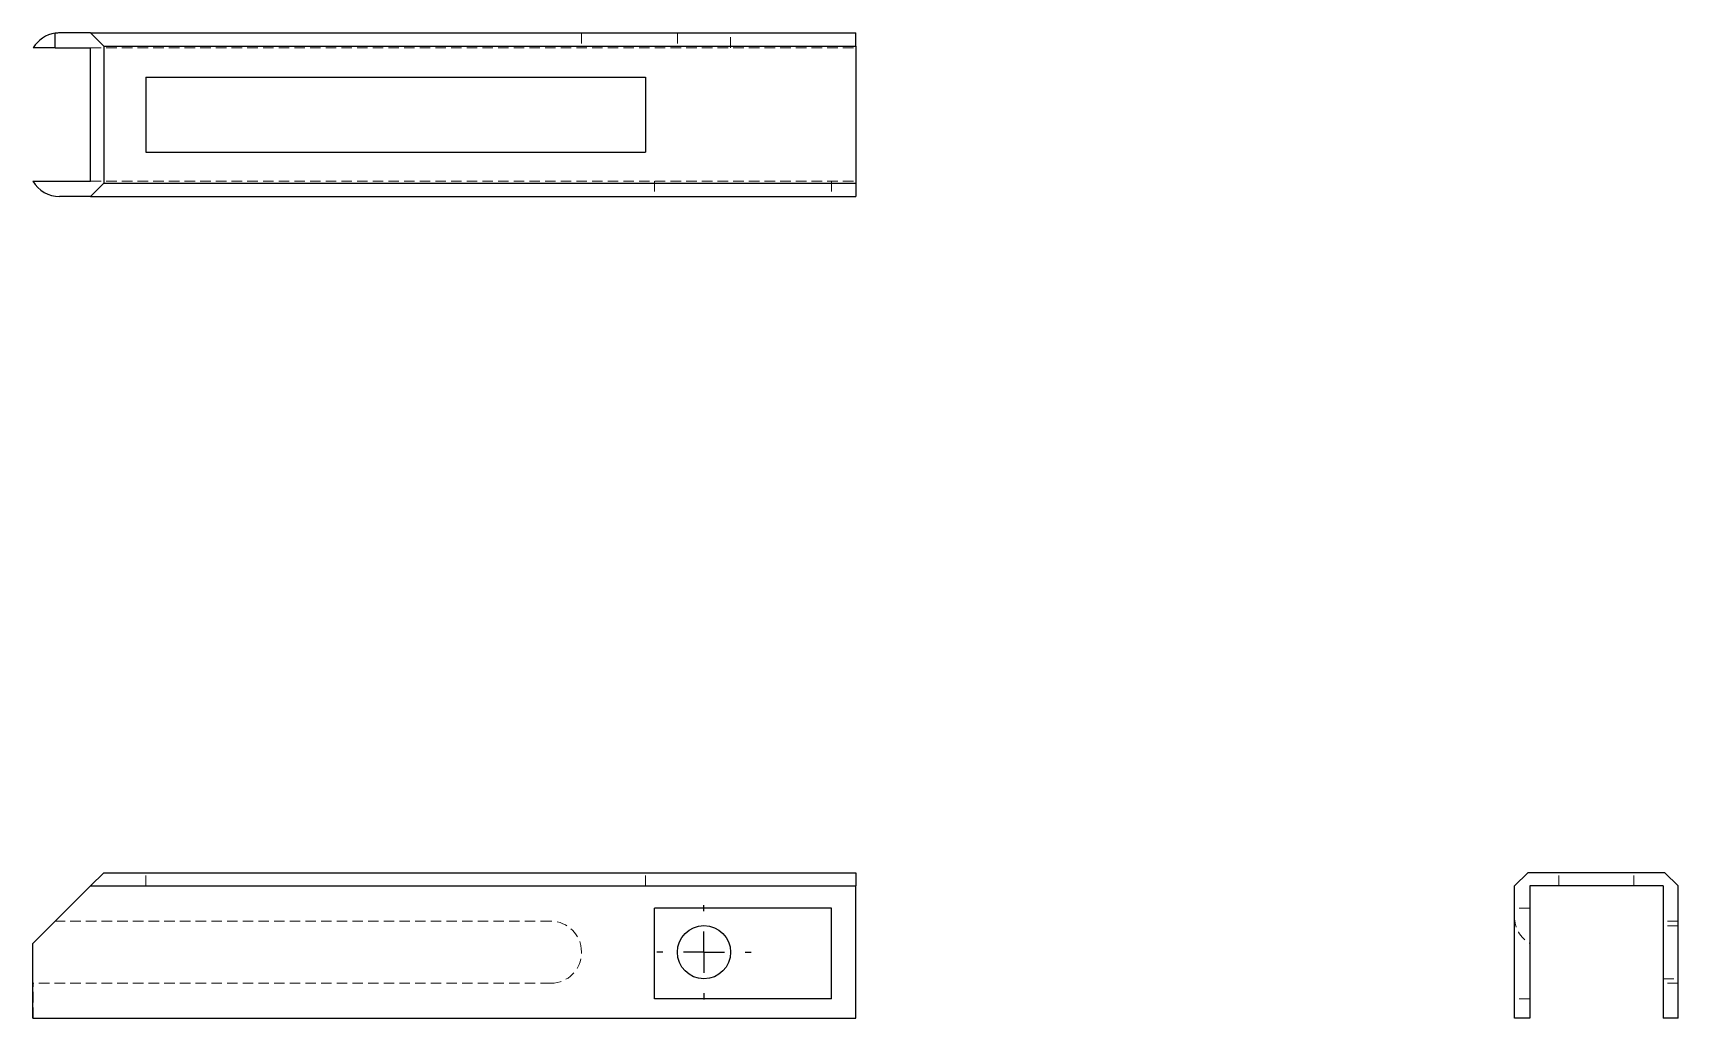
# Model space of a CAD drawing. Header units: millimetres. Extents: x 33 to 233, y 48 to 168.
import ezdxf

# ---------------------------------------------------------------- set-up
doc = ezdxf.new("R2010")
doc.units = ezdxf.units.MM
doc.linetypes.add('HIDDEN', pattern=[1.905, 1.27, -0.635])
doc.layers.add('10', color=7, linetype='Continuous')

# ---------------------------------------------------------------- blocks, each defined once
blk = doc.blocks.new('SW_CENTERMARKSYMBOL_0')
at = {"layer": '10', "color": 0}
for p, q in [((0, 5), (0, 5.73)), ((0, 0), (0, 2.5)), ((-5, 0), (-5.73, 0)), ((0, 0), (-2.5, 0)), ((0, 0), (0, -2.5)), ((0, 0), (2.5, 0)), ((5, 0), (5.73, 0)), ((0, -5), (0, -5.73))]:
    blk.add_line(p, q, dxfattribs=at)

msp = doc.modelspace()

# ---------------------------------------------------------------- linework, layer by layer
at = {"color": 7, "linetype": 'Continuous', "lineweight": 25}
for p, q in [((35.71, 166.14), (33.03, 166.14)), ((35.71, 166.14), (35.71, 167.91)), ((35.71, 166.14), (40.01, 166.14)), ((40.01, 167.94), (36.24, 167.94)), ((40.01, 167.94), (133, 167.94)), ((40.01, 167.94), (41.62, 166.33)), ((40.01, 149.91), (40.01, 166.14)), ((41.62, 166.33), (133, 166.33)), ((41.62, 166.33), (41.62, 149.67)), ((133, 166.33), (133, 167.94)), ((133, 166.33), (133, 149.67)), ((46.73, 162.57), (107.47, 162.57)), ((46.73, 162.57), (46.73, 153.43)), ((107.47, 162.57), (107.47, 153.43)), ((46.73, 153.43), (107.47, 153.43)), ((33, 149.91), (40.01, 149.91)), ((40.01, 148.06), (36.24, 148.06)), ((40.01, 148.06), (41.62, 149.67)), ((40.01, 148.06), (133, 148.06)), ((41.62, 149.67), (133, 149.67)), ((133, 149.67), (133, 148.06)), ((40.01, 64.23), (36.24, 60.47)), ((40.01, 64.23), (41.62, 65.84)), ((40.01, 64.23), (133, 64.23)), ((41.62, 65.84), (133, 65.84)), ((133, 65.84), (133, 64.23)), ((133, 48.16), (133, 64.23)), ((214.67, 65.84), (213.06, 64.23)), ((213.06, 48.16), (213.06, 64.23)), ((231.33, 65.84), (214.67, 65.84)), ((231.14, 64.23), (214.91, 64.23)), ((214.91, 64.23), (214.91, 48.16)), ((231.14, 64.23), (231.14, 48.16)), ((231.33, 65.84), (232.94, 64.23)), ((232.94, 48.16), (232.94, 64.23)), ((33, 57.22), (36.24, 60.47)), ((130.04, 61.54), (108.54, 61.54)), ((108.54, 50.52), (108.54, 61.54)), ((130.04, 50.52), (130.04, 61.54)), ((33, 48.16), (33, 57.22)), ((130.04, 50.52), (108.54, 50.52)), ((33, 48.16), (36.24, 48.16)), ((36.24, 48.16), (133, 48.16)), ((214.91, 48.16), (213.06, 48.16)), ((232.94, 48.16), (231.14, 48.16))]:
    msp.add_line(p, q, dxfattribs=at)
at = {"color": 7, "linetype": 'HIDDEN', "lineweight": 18}
for p, q in [((40.01, 166.14), (133, 166.14)), ((99.67, 167.94), (99.67, 166.14)), ((111.34, 167.94), (111.34, 166.14)), ((117.79, 166.14), (117.79, 167.94)), ((40.01, 149.91), (133, 149.91)), ((108.54, 149.91), (108.54, 148.06)), ((130.04, 149.91), (130.04, 148.06)), ((46.73, 64.23), (46.73, 65.84)), ((107.47, 64.23), (107.47, 65.84)), ((218.43, 64.23), (218.43, 65.84)), ((227.57, 64.23), (227.57, 65.84)), ((214.91, 61.54), (213.06, 61.54)), ((95.96, 59.93), (35.71, 59.93)), ((232.94, 59.93), (231.14, 59.93)), ((232.94, 59.39), (231.14, 59.39)), ((99.67, 56.11), (99.67, 56.22)), ((95.96, 52.4), (33.03, 52.4)), ((33.03, 48.16), (33.03, 52.4)), ((231.14, 52.94), (232.94, 52.94)), ((232.94, 52.4), (231.14, 52.4)), ((214.91, 50.52), (213.06, 50.52))]:
    msp.add_line(p, q, dxfattribs=at)
at = {"color": 7, "linetype": 'Continuous', "lineweight": 25}
msp.add_circle((114.56, 56.17), 3.23, dxfattribs=at)
for centre, start, end in [((36.24, 164.18), 98.2132, 148.5719), ((36.24, 164.18), 90, 98.2132), ((36.24, 151.82), 210.4737, 270)]:
    msp.add_arc(centre, 3.76, start, end, dxfattribs=at)
at = {"color": 7, "linetype": 'HIDDEN', "lineweight": 18}
for centre, radius, start, end in [((216.82, 60.47), 3.76, 180, 239.5263), ((229.18, 60.47), 3.76, 351.7868, 0), ((95.96, 56.22), 3.71, 0, 90), ((95.96, 56.11), 3.71, 270, 0)]:
    msp.add_arc(centre, radius, start, end, dxfattribs=at)

# ---------------------------------------------------------------- block references
at = {"layer": '10'}
msp.add_blockref('SW_CENTERMARKSYMBOL_0', (114.56, 56.17), dxfattribs=at)

doc.saveas('drawing.dxf')
